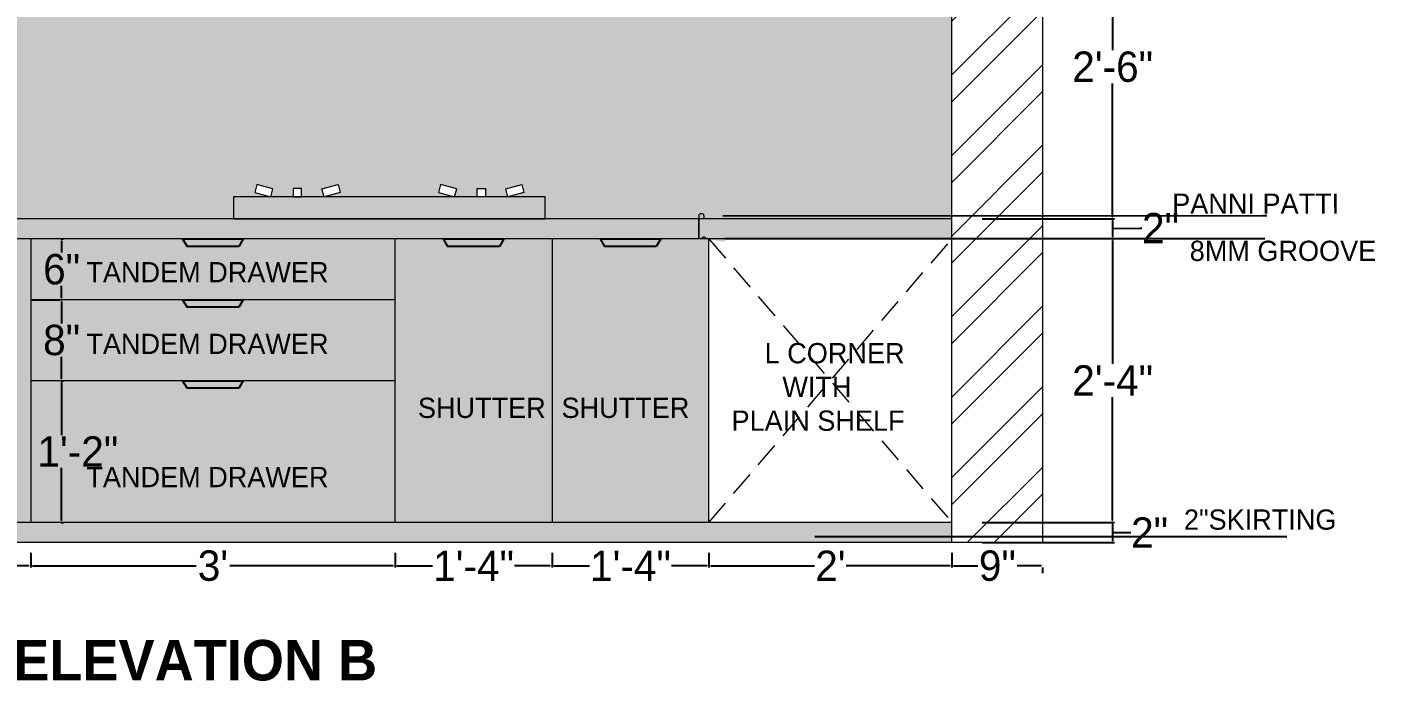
# Model space of a CAD drawing. Header units: inches. Extents: x 15448 to 46480, y -8154 to 0.
# Drawn here: x 22578.4 to 22711.6, y -4006.3 to -3941.6 of the extents above; entities that cross this region are included whole.
import ezdxf
from ezdxf import colors
from ezdxf.entities.mleader import LeaderData, LeaderLine
from ezdxf.math import Vec2, Vec3

# ---------------------------------------------------------------- set-up
doc = ezdxf.new("R2010")
doc.units = ezdxf.units.IN
doc.header["$MEASUREMENT"] = 0
doc.linetypes.add('$0$HIDDEN', pattern=[0.375, 0.25, -0.125])
doc.layers.add('.', color=30, linetype='Continuous')
doc.layers.add('IEL-HATCH-002', color=7, linetype='Continuous')
doc.styles.add('b.k', font='verdana.ttf')
doc.styles.add('HEMI', font='stylu.ttf')
doc.styles.get("Standard").update_dxf_attribs({"font": 'arial.ttf'})
doc.dimstyles.new('STANDARD$0', dxfattribs={"dimscale": 0, "dimtxt": 6, "dimasz": 3, "dimexe": 2, "dimexo": 2, "dimgap": 0, "dimtad": 0, "dimtih": 1, "dimtoh": 1, "dimdec": 1, "dimzin": 0, "dimdsep": 46, "dimlunit": 4, "dimtxsty": 'b.k', "dimcen": 2.5, "dimclrd": 256, "dimclre": 256, "dimclrt": 256, "dimadec": 0, "dimazin": 0, "dimtfac": 1, "dimtdec": 1, "dimtofl": 0, "dimtmove": 2, "dimatfit": 2, "dimfxl": 1, "dimfrac": 2, "dimtolj": 1, "dimtzin": 0, "dimlwd": 9, "dimlwe": 9, "dimarcsym": 0})

# ---------------------------------------------------------------- blocks, each defined once
blk = doc.blocks.new('A$C2FDA71ED')
at = {"lineweight": 5}
for p, q in [((56.5, 49.7), (51.4, 30.4)), ((95.2, 39.3), (56.5, 49.7)), ((90, 20), (95.2, 39.3)), ((164.1, 40), (144.1, 40)), ((144.1, 40), (144.1, 20)), ((164.1, 20), (164.1, 40)), ((213, 39.3), (251.7, 49.7)), ((218.2, 20), (213, 39.3)), ((251.7, 49.7), (256.8, 30.4)), ((498.3, 49.7), (493.2, 30.4)), ((537, 39.3), (498.3, 49.7)), ((531.8, 20), (537, 39.3)), ((585.9, 20), (585.9, 40)), ((585.9, 40), (605.9, 40)), ((605.9, 40), (605.9, 20)), ((654.8, 39.3), (693.5, 49.7)), ((660, 20), (654.8, 39.3)), ((693.5, 49.7), (698.6, 30.4)), ((750, 20), (0, 20)), ((0, 20), (0, -32.5)), ((51.4, 30.4), (90, 20)), ((144.1, 20), (164.1, 20)), ((256.8, 30.4), (218.2, 20)), ((493.2, 30.4), (531.8, 20)), ((605.9, 20), (585.9, 20)), ((698.6, 30.4), (660, 20)), ((750, -32.5), (750, 20)), ((0, -32.5), (750, -32.5))]:
    blk.add_line(p, q, dxfattribs=at)
blk = doc.blocks.new('*D599')
at = {"color": 254, "lineweight": -2, "transparency": 16777216}
for p, q in [((22565.25, -3993.59), (22565.25, -3995.06)), ((22578.75, -3993.59), (22578.75, -3995.06))]:
    blk.add_line(p, q, dxfattribs=at)
at = {"color": 5, "lineweight": -2, "transparency": 16777216}
for p, q in [((22565.43, -3994.88), (22567.95, -3994.88)), ((22578.57, -3994.88), (22576.05, -3994.88))]:
    blk.add_line(p, q, dxfattribs=at)
at = {"color": 5, "transparency": 16777216}
for points in [[(22565.43, -3994.85), (22565.43, -3994.91), (22565.25, -3994.88)], [(22578.57, -3994.85), (22578.57, -3994.91), (22578.75, -3994.88)]]:
    blk.add_solid(points, dxfattribs=at)
at = {"layer": 'Defpoints', "color": 0, "transparency": 16777216}
for p in [(22565.25, -3990.59), (22578.75, -3990.59), (22578.75, -3994.88)]:
    blk.add_point(p, dxfattribs=at)
at = {"color": 5, "lineweight": 5, "transparency": 16777216, "insert": (22572, -3994.88), "char_height": 3, "attachment_point": 5, "style": 'HEMI'}
blk.add_mtext('\\A1;1\'-2"', dxfattribs=at)
blk = doc.blocks.new('*D600')
at = {"color": 254, "lineweight": -2, "transparency": 16777216}
for p, q in [((22578.75, -3993.59), (22578.75, -3995.06)), ((22614.75, -3993.59), (22614.75, -3995.06))]:
    blk.add_line(p, q, dxfattribs=at)
at = {"color": 5, "lineweight": -2, "transparency": 16777216}
for p, q in [((22578.93, -3994.88), (22595.09, -3994.88)), ((22614.57, -3994.88), (22598.41, -3994.88))]:
    blk.add_line(p, q, dxfattribs=at)
at = {"color": 5, "transparency": 16777216}
for points in [[(22578.93, -3994.85), (22578.93, -3994.91), (22578.75, -3994.88)], [(22614.57, -3994.85), (22614.57, -3994.91), (22614.75, -3994.88)]]:
    blk.add_solid(points, dxfattribs=at)
at = {"layer": 'Defpoints', "color": 0, "transparency": 16777216}
for p in [(22578.75, -3990.59), (22614.75, -3990.59), (22614.75, -3994.88)]:
    blk.add_point(p, dxfattribs=at)
at = {"color": 5, "lineweight": 5, "transparency": 16777216, "insert": (22596.75, -3994.88), "char_height": 3, "attachment_point": 5, "style": 'HEMI'}
blk.add_mtext("\\A1;3'", dxfattribs=at)
blk = doc.blocks.new('*D601')
at = {"color": 254, "lineweight": -2, "transparency": 16777216}
for p, q in [((22614.75, -3993.59), (22614.75, -3995.06)), ((22630.25, -3993.59), (22630.25, -3995.06))]:
    blk.add_line(p, q, dxfattribs=at)
at = {"color": 5, "lineweight": -2, "transparency": 16777216}
for p, q in [((22614.93, -3994.88), (22618.45, -3994.88)), ((22630.07, -3994.88), (22626.55, -3994.88))]:
    blk.add_line(p, q, dxfattribs=at)
at = {"color": 5, "transparency": 16777216}
for points in [[(22614.93, -3994.85), (22614.93, -3994.91), (22614.75, -3994.88)], [(22630.07, -3994.85), (22630.07, -3994.91), (22630.25, -3994.88)]]:
    blk.add_solid(points, dxfattribs=at)
at = {"layer": 'Defpoints', "color": 0, "transparency": 16777216}
for p in [(22614.75, -3990.59), (22630.25, -3990.59), (22630.25, -3994.88)]:
    blk.add_point(p, dxfattribs=at)
at = {"color": 5, "lineweight": 5, "transparency": 16777216, "insert": (22622.5, -3994.88), "char_height": 3, "attachment_point": 5, "style": 'HEMI'}
blk.add_mtext('\\A1;1\'-4"', dxfattribs=at)
blk = doc.blocks.new('*D602')
at = {"color": 254, "lineweight": -2, "transparency": 16777216}
for p, q in [((22630.25, -3993.59), (22630.25, -3995.06)), ((22645.75, -3993.59), (22645.75, -3995.06))]:
    blk.add_line(p, q, dxfattribs=at)
at = {"color": 5, "lineweight": -2, "transparency": 16777216}
for p, q in [((22630.43, -3994.88), (22633.95, -3994.88)), ((22645.57, -3994.88), (22642.05, -3994.88))]:
    blk.add_line(p, q, dxfattribs=at)
at = {"color": 5, "transparency": 16777216}
for points in [[(22630.43, -3994.85), (22630.43, -3994.91), (22630.25, -3994.88)], [(22645.57, -3994.85), (22645.57, -3994.91), (22645.75, -3994.88)]]:
    blk.add_solid(points, dxfattribs=at)
at = {"layer": 'Defpoints', "color": 0, "transparency": 16777216}
for p in [(22630.25, -3990.59), (22645.75, -3990.59), (22645.75, -3994.88)]:
    blk.add_point(p, dxfattribs=at)
at = {"color": 5, "lineweight": 5, "transparency": 16777216, "insert": (22638, -3994.88), "char_height": 3, "attachment_point": 5, "style": 'HEMI'}
blk.add_mtext('\\A1;1\'-4"', dxfattribs=at)
blk = doc.blocks.new('*D603')
at = {"color": 254, "lineweight": -2, "transparency": 16777216}
for p, q in [((22645.75, -3993.59), (22645.75, -3995.06)), ((22669.75, -3993.59), (22669.75, -3995.06))]:
    blk.add_line(p, q, dxfattribs=at)
at = {"color": 5, "lineweight": -2, "transparency": 16777216}
for p, q in [((22645.93, -3994.88), (22656.18, -3994.88)), ((22669.57, -3994.88), (22659.32, -3994.88))]:
    blk.add_line(p, q, dxfattribs=at)
at = {"color": 5, "transparency": 16777216}
for points in [[(22645.93, -3994.85), (22645.93, -3994.91), (22645.75, -3994.88)], [(22669.57, -3994.85), (22669.57, -3994.91), (22669.75, -3994.88)]]:
    blk.add_solid(points, dxfattribs=at)
at = {"layer": 'Defpoints', "color": 0, "transparency": 16777216}
for p in [(22645.75, -3990.59), (22669.75, -3990.59), (22669.75, -3994.88)]:
    blk.add_point(p, dxfattribs=at)
at = {"color": 5, "lineweight": 5, "transparency": 16777216, "insert": (22657.75, -3994.88), "char_height": 3, "attachment_point": 5, "style": 'HEMI'}
blk.add_mtext("\\A1;2'", dxfattribs=at)
blk = doc.blocks.new('*D604')
at = {"color": 254, "lineweight": -2, "transparency": 16777216}
for p, q in [((22669.75, -3993.59), (22669.75, -3995.06)), ((22678.75, -3995.59), (22678.75, -3995.06))]:
    blk.add_line(p, q, dxfattribs=at)
at = {"color": 5, "lineweight": -2, "transparency": 16777216}
for p, q in [((22669.93, -3994.88), (22672.31, -3994.88)), ((22678.57, -3994.88), (22676.19, -3994.88))]:
    blk.add_line(p, q, dxfattribs=at)
at = {"color": 5, "transparency": 16777216}
for points in [[(22669.93, -3994.85), (22669.93, -3994.91), (22669.75, -3994.88)], [(22678.57, -3994.85), (22678.57, -3994.91), (22678.75, -3994.88)]]:
    blk.add_solid(points, dxfattribs=at)
at = {"layer": 'Defpoints', "color": 0, "transparency": 16777216}
for p in [(22669.75, -3990.59), (22678.75, -3992.59), (22678.75, -3994.88)]:
    blk.add_point(p, dxfattribs=at)
at = {"color": 5, "lineweight": 5, "transparency": 16777216, "insert": (22674.25, -3994.88), "char_height": 3, "attachment_point": 5, "style": 'HEMI'}
blk.add_mtext('\\A1;9"', dxfattribs=at)
blk = doc.blocks.new('*D607')
at = {"color": 254, "lineweight": -2, "transparency": 16777216}
for p, q in [((22581.75, -3976.59), (22581.98, -3976.59)), ((22581.75, -3990.59), (22581.98, -3990.59))]:
    blk.add_line(p, q, dxfattribs=at)
at = {"color": 5, "lineweight": -2, "transparency": 16777216}
for p, q in [((22581.8, -3976.77), (22581.8, -3981.97)), ((22581.8, -3990.41), (22581.8, -3985.21))]:
    blk.add_line(p, q, dxfattribs=at)
at = {"color": 5, "transparency": 16777216}
for points in [[(22581.77, -3976.77), (22581.83, -3976.77), (22581.8, -3976.59)], [(22581.77, -3990.41), (22581.83, -3990.41), (22581.8, -3990.59)]]:
    blk.add_solid(points, dxfattribs=at)
at = {"layer": 'Defpoints', "color": 0, "transparency": 16777216}
for p in [(22578.75, -3976.59), (22581.8, -3976.59), (22578.75, -3990.59)]:
    blk.add_point(p, dxfattribs=at)
at = {"color": 5, "lineweight": 5, "transparency": 16777216, "insert": (22583.4, -3983.59), "char_height": 3, "attachment_point": 5, "style": 'HEMI'}
blk.add_mtext('\\A1;1\'-2"', dxfattribs=at)
blk = doc.blocks.new('*D608')
at = {"color": 254, "lineweight": -2, "transparency": 16777216}
for p, q in [((22578.88, -3968.59), (22581.62, -3968.59)), ((22581.75, -3976.59), (22581.98, -3976.59))]:
    blk.add_line(p, q, dxfattribs=at)
at = {"color": 5, "lineweight": -2, "transparency": 16777216}
for p, q in [((22581.8, -3968.77), (22581.8, -3970.94)), ((22581.8, -3976.41), (22581.8, -3974.23))]:
    blk.add_line(p, q, dxfattribs=at)
at = {"color": 5, "transparency": 16777216}
for points in [[(22581.77, -3968.77), (22581.83, -3968.77), (22581.8, -3968.59)], [(22581.77, -3976.41), (22581.83, -3976.41), (22581.8, -3976.59)]]:
    blk.add_solid(points, dxfattribs=at)
at = {"layer": 'Defpoints', "color": 0, "transparency": 16777216}
for p in [(22581.8, -3968.59), (22581.88, -3968.59), (22578.75, -3976.59)]:
    blk.add_point(p, dxfattribs=at)
at = {"color": 5, "lineweight": 5, "transparency": 16777216, "insert": (22581.8, -3972.59), "char_height": 3, "attachment_point": 5, "style": 'HEMI'}
blk.add_mtext('\\A1;8"', dxfattribs=at)
blk = doc.blocks.new('*D609')
at = {"color": 254, "lineweight": -2, "transparency": 16777216}
for p, q in [((22581.75, -3962.59), (22581.98, -3962.59)), ((22578.88, -3968.59), (22581.62, -3968.59))]:
    blk.add_line(p, q, dxfattribs=at)
at = {"color": 5, "lineweight": -2, "transparency": 16777216}
for p, q in [((22581.8, -3962.77), (22581.8, -3963.94)), ((22581.8, -3968.41), (22581.8, -3967.23))]:
    blk.add_line(p, q, dxfattribs=at)
at = {"color": 5, "transparency": 16777216}
for points in [[(22581.77, -3962.77), (22581.83, -3962.77), (22581.8, -3962.59)], [(22581.77, -3968.41), (22581.83, -3968.41), (22581.8, -3968.59)]]:
    blk.add_solid(points, dxfattribs=at)
at = {"layer": 'Defpoints', "color": 0, "transparency": 16777216}
for p in [(22578.75, -3962.59), (22581.8, -3962.59), (22581.88, -3968.59)]:
    blk.add_point(p, dxfattribs=at)
at = {"color": 5, "lineweight": 5, "transparency": 16777216, "insert": (22581.8, -3965.59), "char_height": 3, "attachment_point": 5, "style": 'HEMI'}
blk.add_mtext('\\A1;6"', dxfattribs=at)
blk = doc.blocks.new('IUYGTFD')
at = {"layer": 'IEL-HATCH-002', "true_color": 0x000000, "transparency": 33554687}
h = blk.add_hatch(color=18, dxfattribs=at)
h.dxf.hatch_style = 1
h.paths.add_polyline_path([(19857.18, -3596.45), (19857.62, -3597.19), (19862.73, -3597.19), (19863.18, -3596.45)])
for p, q in [((19857.18, -3596.45), (19863.18, -3596.45)), ((19857.18, -3596.45), (19857.62, -3597.19)), ((19862.73, -3597.19), (19857.62, -3597.19)), ((19863.18, -3596.45), (19862.73, -3597.19))]:
    blk.add_line(p, q)
blk = doc.blocks.new('*D611')
at = {"color": 254, "lineweight": -2, "transparency": 16777216}
for p, q in [((22672.75, -3930.59), (22685.82, -3930.59)), ((22672.75, -3960.59), (22685.82, -3960.59))]:
    blk.add_line(p, q, dxfattribs=at)
at = {"color": 5, "lineweight": -2, "transparency": 16777216}
for p, q in [((22685.64, -3930.77), (22685.64, -3943.94)), ((22685.64, -3960.41), (22685.64, -3947.23))]:
    blk.add_line(p, q, dxfattribs=at)
at = {"color": 5, "transparency": 16777216}
for points in [[(22685.61, -3930.77), (22685.67, -3930.77), (22685.64, -3930.59)], [(22685.61, -3960.41), (22685.67, -3960.41), (22685.64, -3960.59)]]:
    blk.add_solid(points, dxfattribs=at)
at = {"layer": 'Defpoints', "color": 0, "transparency": 16777216}
for p in [(22669.75, -3930.59), (22669.75, -3960.59), (22685.64, -3960.59)]:
    blk.add_point(p, dxfattribs=at)
at = {"color": 5, "lineweight": 5, "transparency": 16777216, "insert": (22685.64, -3945.59), "char_height": 3, "attachment_point": 5, "style": 'HEMI'}
blk.add_mtext('\\A1;2\'-6"', dxfattribs=at)
blk = doc.blocks.new('*D612')
at = {"color": 254, "lineweight": -2, "transparency": 16777216}
for p, q in [((22672.75, -3960.59), (22685.82, -3960.59)), ((22672.75, -3962.55), (22685.82, -3962.55))]:
    blk.add_line(p, q, dxfattribs=at)
at = {"color": 5, "lineweight": -2, "transparency": 16777216}
for p, q in [((22685.64, -3960.77), (22685.64, -3962.37)), ((22685.64, -3961.57), (22688.33, -3961.52)), ((22688.33, -3961.52), (22688.51, -3961.52))]:
    blk.add_line(p, q, dxfattribs=at)
at = {"color": 5, "transparency": 16777216}
for points in [[(22685.61, -3960.77), (22685.67, -3960.77), (22685.64, -3960.59)], [(22685.61, -3962.37), (22685.67, -3962.37), (22685.64, -3962.55)]]:
    blk.add_solid(points, dxfattribs=at)
at = {"layer": 'Defpoints', "color": 0, "transparency": 16777216}
for p in [(22669.75, -3960.59), (22669.75, -3962.55), (22685.64, -3962.55)]:
    blk.add_point(p, dxfattribs=at)
at = {"color": 5, "lineweight": 5, "transparency": 16777216, "insert": (22690.37, -3961.52), "char_height": 3, "attachment_point": 5, "style": 'HEMI'}
blk.add_mtext('\\A1;2"', dxfattribs=at)
blk = doc.blocks.new('*D569')
at = {"color": 254, "lineweight": -2, "transparency": 16777216}
for p, q in [((22672.75, -3962.55), (22685.82, -3962.55)), ((22672.75, -3990.59), (22685.82, -3990.59))]:
    blk.add_line(p, q, dxfattribs=at)
at = {"color": 5, "lineweight": -2, "transparency": 16777216}
for p, q in [((22685.64, -3962.73), (22685.64, -3974.91)), ((22685.64, -3990.41), (22685.64, -3978.23))]:
    blk.add_line(p, q, dxfattribs=at)
at = {"color": 5, "transparency": 16777216}
for points in [[(22685.61, -3962.73), (22685.67, -3962.73), (22685.64, -3962.55)], [(22685.61, -3990.41), (22685.67, -3990.41), (22685.64, -3990.59)]]:
    blk.add_solid(points, dxfattribs=at)
at = {"layer": 'Defpoints', "color": 0, "transparency": 16777216}
for p in [(22669.75, -3962.55), (22669.75, -3990.59), (22685.64, -3990.59)]:
    blk.add_point(p, dxfattribs=at)
at = {"color": 5, "lineweight": 5, "transparency": 16777216, "insert": (22685.64, -3976.57), "char_height": 3, "attachment_point": 5, "style": 'HEMI'}
blk.add_mtext('\\A1;2\'-4"', dxfattribs=at)
blk = doc.blocks.new('*D613')
at = {"color": 254, "lineweight": -2, "transparency": 16777216}
for p, q in [((22672.75, -3990.59), (22685.82, -3990.59)), ((22672.75, -3992.59), (22685.82, -3992.59))]:
    blk.add_line(p, q, dxfattribs=at)
at = {"color": 5, "lineweight": -2, "transparency": 16777216}
for p, q in [((22685.64, -3990.77), (22685.64, -3992.41)), ((22685.64, -3991.59), (22687.25, -3991.59)), ((22687.25, -3991.59), (22687.43, -3991.59))]:
    blk.add_line(p, q, dxfattribs=at)
at = {"color": 5, "transparency": 16777216}
for points in [[(22685.61, -3990.77), (22685.67, -3990.77), (22685.64, -3990.59)], [(22685.61, -3992.41), (22685.67, -3992.41), (22685.64, -3992.59)]]:
    blk.add_solid(points, dxfattribs=at)
at = {"layer": 'Defpoints', "color": 0, "transparency": 16777216}
for p in [(22669.75, -3990.59), (22669.75, -3992.59), (22685.64, -3992.59)]:
    blk.add_point(p, dxfattribs=at)
at = {"color": 5, "lineweight": 5, "transparency": 16777216, "insert": (22689.29, -3991.59), "char_height": 3, "attachment_point": 5, "style": 'HEMI'}
blk.add_mtext('\\A1;2"', dxfattribs=at)

msp = doc.modelspace()

# ---------------------------------------------------------------- hatches: boundary and pattern name
at = {"layer": '.', "lineweight": 5, "true_color": 0xf27172}
h = msp.add_hatch(dxfattribs=at)
h.set_pattern_fill('ANSI32', color=11, scale=15)
h.set_pattern_definition([(45, (2567.5824, -358.7133), (-3.9774756, 3.9774756), []), (45, (2570.234, -358.7133), (-3.9774756, 3.9774756), [])])
h.paths.add_polyline_path([(22678.75, -3872.59), (22669.75, -3872.59), (22669.75, -3960.31), (22678.75, -3960.31)])
h.paths.add_polyline_path([(22678.75, -3960.31), (22669.75, -3960.31), (22669.75, -3962.55), (22678.75, -3962.55)])
h.paths.add_polyline_path([(22678.75, -3962.55), (22669.75, -3962.55), (22669.75, -3962.59), (22669.75, -3992.59), (22678.75, -3992.59)])
h.paths.add_polyline_path([(22501.77, -3872.59), (22492.75, -3872.59), (22492.75, -3992.59), (22501.77, -3992.59)])
at = {"layer": 'IEL-HATCH-002', "lineweight": 5, "true_color": 0xf9f9f6, "transparency": 33554687}
h = msp.add_hatch(color=7, dxfattribs=at)
h.dxf.hatch_style = 1
h.paths.add_polyline_path([(22598.77, -3960.59), (22598.77, -3958.43), (22602.46, -3958.43), (22600.88, -3958.01), (22601.09, -3957.21), (22602.68, -3957.64), (22602.46, -3958.43), (22604.69, -3958.43), (22604.69, -3957.61), (22605.51, -3957.61), (22605.51, -3958.43), (22607.73, -3958.43), (22607.52, -3957.64), (22609.11, -3957.21), (22609.32, -3958.01), (22607.73, -3958.43), (22620.62, -3958.43), (22619.03, -3958.01), (22619.24, -3957.21), (22620.83, -3957.64), (22620.62, -3958.43), (22622.84, -3958.43), (22622.84, -3957.61), (22623.66, -3957.61), (22623.66, -3958.43), (22625.88, -3958.43), (22625.67, -3957.64), (22627.26, -3957.21), (22627.47, -3958.01), (22625.88, -3958.43), (22629.58, -3958.43), (22629.58, -3960.59), (22644.75, -3960.59), (22644.75, -3960.29, -0.414214), (22644.95, -3960.09), (22645.05, -3960.09, -0.414214), (22645.25, -3960.29), (22645.25, -3960.59), (22653.75, -3960.59), (22669.75, -3960.59), (22669.75, -3930.59), (22650.75, -3930.59), (22650.75, -3936.59), (22632.75, -3936.59), (22632.75, -3930.59), (22624.37, -3930.59), (22624.37, -3935.08, -0.068705), (22639.09, -3939.74), (22638.86, -3940.23, 0.055728), (22627.12, -3936.18, 0.008802), (22624.89, -3935.78), (22622.56, -3938.56), (22607.16, -3938.56), (22604.83, -3935.78, 0.008802), (22602.6, -3936.18, 0.055728), (22590.86, -3940.23), (22590.63, -3939.74, -0.068705), (22605.35, -3935.08), (22605.35, -3930.59), (22596.75, -3930.59), (22596.75, -3936.59), (22578.75, -3936.59), (22578.75, -3930.59), (22551.75, -3930.59), (22551.75, -3960.59)])
h.paths.add_polyline_path([(22590.63, -3939.74, -0.048767), (22602.6, -3936.18, -0.012515), (22605.35, -3935.63), (22605.35, -3935.08, 0.068705)], flags=17)
at = {"layer": 'IEL-HATCH-002', "lineweight": 5, "true_color": 0x000000, "transparency": 33554687}
h = msp.add_hatch(color=18, dxfattribs=at)
h.dxf.hatch_style = 1
h.paths.add_polyline_path([(22598.77, -3960.59), (22629.58, -3960.59), (22629.58, -3958.43), (22598.77, -3958.43)])
at = {"layer": 'IEL-HATCH-002', "lineweight": 5, "true_color": 0x755f48, "transparency": 33554687}
h = msp.add_hatch(color=37, dxfattribs=at)
h.dxf.hatch_style = 1
h.paths.add_polyline_path([(22653.75, -3962.59), (22653.75, -3960.59), (22551.75, -3960.59), (22551.75, -3962.59)])
h = msp.add_hatch(color=37, dxfattribs=at)
h.dxf.hatch_style = 1
h.paths.add_polyline_path([(22669.75, -3960.59), (22645.25, -3960.59), (22645.25, -3960.29, 0.414214), (22645.05, -3960.09), (22644.95, -3960.09, 0.414214), (22644.75, -3960.29), (22644.75, -3962.59), (22645.04, -3962.59, -1), (22645.46, -3962.59), (22645.75, -3962.59), (22669.75, -3962.59)])
at = {"layer": 'IEL-HATCH-002', "lineweight": 5, "true_color": 0xbcafa9, "transparency": 33554687}
h = msp.add_hatch(color=253, dxfattribs=at)
h.dxf.hatch_style = 1
h.paths.add_polyline_path([(22565.25, -3963.59), (22551.75, -3963.59), (22551.75, -3990.59), (22565.25, -3990.59)])
h.paths.add_polyline_path([(22578.75, -3963.59), (22565.25, -3963.59), (22565.25, -3990.59), (22578.75, -3990.59)])
h.paths.add_polyline_path([(22632.75, -3963.59), (22614.75, -3963.59), (22614.75, -3990.59), (22632.75, -3990.59)])
h.paths.add_polyline_path([(22645.75, -3963.59), (22632.75, -3963.59), (22632.75, -3990.59), (22645.75, -3990.59)])
h.paths.add_polyline_path([(22578.75, -3962.59), (22551.75, -3962.59), (22551.75, -3963.59), (22578.75, -3963.59)])
h.paths.add_polyline_path([(22614.75, -3962.59), (22578.75, -3962.59), (22578.75, -3963.59), (22614.75, -3963.59)])
h.paths.add_polyline_path([(22669.75, -3990.59), (22551.75, -3990.59), (22551.75, -3992.59), (22669.75, -3992.59)])
h.paths.add_polyline_path([(22645.75, -3962.59), (22645.46, -3962.59), (22632.75, -3962.59), (22632.75, -3963.59), (22645.75, -3963.59)])
h.paths.add_polyline_path([(22632.75, -3962.59), (22614.75, -3962.59), (22614.75, -3963.59), (22632.75, -3963.59)])
h = msp.add_hatch(color=253, dxfattribs=at)
h.dxf.hatch_style = 1
h.paths.add_polyline_path([(22614.75, -3963.59), (22578.75, -3963.59), (22578.75, -3968.59), (22614.75, -3968.59)])
h.paths.add_polyline_path([(22614.75, -3968.59), (22578.75, -3968.59), (22578.75, -3975.59), (22614.75, -3975.59)])
h.paths.add_polyline_path([(22614.75, -3976.59), (22578.75, -3976.59), (22578.75, -3977.59), (22614.75, -3977.59)])
h.paths.add_polyline_path([(22614.75, -3975.59), (22578.75, -3975.59), (22578.75, -3976.59), (22614.75, -3976.59)])
h.paths.add_polyline_path([(22614.75, -3977.59), (22578.75, -3977.59), (22578.75, -3990.59), (22614.75, -3990.59)])

# ---------------------------------------------------------------- linework, layer by layer
at = {"lineweight": 5}
for p, q in [((22678.75, -3992.59), (22678.75, -3864.59)), ((22669.75, -3992.59), (22669.75, -3872.59)), ((22653.75, -3960.59), (22551.75, -3960.59)), ((22644.75, -3960.29), (22644.75, -3962.59)), ((22644.75, -3962.59), (22644.75, -3960.59)), ((22644.95, -3960.09), (22645.05, -3960.09)), ((22645.25, -3960.29), (22645.25, -3960.59)), ((22669.75, -3960.59), (22645.25, -3960.59)), ((22654.04, -3962.59), (22551.75, -3962.59)), ((22578.75, -3962.59), (22578.75, -3990.59)), ((22614.75, -3990.59), (22614.75, -3962.59)), ((22630.25, -3962.59), (22630.25, -3990.59)), ((22645.04, -3962.59), (22644.75, -3962.59)), ((22669.75, -3962.59), (22645.46, -3962.59)), ((22645.75, -3962.59), (22645.46, -3962.59)), ((22645.75, -3990.59), (22645.75, -3962.59)), ((22614.75, -3968.59), (22578.75, -3968.59)), ((22614.75, -3976.59), (22578.75, -3976.59)), ((22669.75, -3990.59), (22551.75, -3990.59)), ((22678.75, -3992.59), (22551.75, -3992.59))]:
    msp.add_line(p, q, dxfattribs=at)
at = {"linetype": '$0$HIDDEN', "lineweight": 5, "ltscale": 10}
for p, q in [((22645.75, -3990.59), (22669.75, -3962.59)), ((22645.75, -3962.59), (22669.75, -3990.59))]:
    msp.add_line(p, q, dxfattribs=at)
at = {"lineweight": 5}
for centre, radius, start, end in [((22644.95, -3960.29), 0.2, 90, 180), ((22645.05, -3960.29), 0.2, 0, 90), ((22645.25, -3962.59), 0.21, 360, 180)]:
    msp.add_arc(centre, radius, start, end, dxfattribs=at)

# ---------------------------------------------------------------- block references
at = {"lineweight": 5, "xscale": 0.04108866062719969, "yscale": 0.04108866062719969, "zscale": 0.04108866062719969}
msp.add_blockref('A$C2FDA71ED', (22598.77, -3959.25), dxfattribs=at)
at = {"lineweight": 5}
for p in [(2736.57, -366.14), (2762.32, -366.14), (2777.82, -366.14), (2736.57, -372.14), (2736.57, -380.14)]:
    msp.add_blockref('IUYGTFD', p, dxfattribs=at)

# ---------------------------------------------------------------- texts
at = {"color": 152, "lineweight": 5, "true_color": 0x2776bb, "char_height": 2, "attachment_point": 3, "rotation": 0.0094, "style": 'HEMI'}
for s, insert, width in [('PANNI PATTI', (22708.02, -3958.1), 81.1585), ('8MM GROOVE', (22711.68, -3962.76), 81.1585), ('2"SKIRTING', (22707.75, -3989.31), 14.2364)]:
    msp.add_mtext(s, dxfattribs=dict(at, insert=insert, width=width))
at = {"color": 18, "lineweight": 5, "true_color": 0x000000, "char_height": 2, "attachment_point": 3, "rotation": 0.0094, "style": 'HEMI'}
for s, insert, width in [('TANDEM DRAWER', (22608.17, -3964.87), 26.9731), ('TANDEM DRAWER', (22608.17, -3971.95), 26.9731), ('L CORNER\\P\\pxqc;WITH \\P\\pq*;PLAIN SHELF', (22665.08, -3972.87), 17.3084), ('SHUTTER', (22629.63, -3978.27), 14.8665), ('SHUTTER', (22643.82, -3978.27), 14.8665), ('TANDEM DRAWER', (22608.17, -3985.11), 26.9731)]:
    msp.add_mtext(s, dxfattribs=dict(at, insert=insert, width=width))
at = {"color": 1, "lineweight": 5, "insert": (22627.11, -4002.2), "char_height": 4, "width": 81.1585, "attachment_point": 3, "rotation": 0.0094, "style": 'HEMI'}
msp.add_mtext('\\pxqc;{\\fStylus BT|b1|i0|c0|p34;WALL ELEVATION B}', dxfattribs=at)

# ---------------------------------------------------------------- dimensions: what is measured, and where the dimension line sits
at = {"lineweight": 5}
for base, p1, p2, picture, middle in [((22685.64, -3960.59), (22669.75, -3930.59), (22669.75, -3960.59), '*D611', (22685.64, -3945.59)), ((22581.8, -3962.59), (22581.88, -3968.59), (22578.75, -3962.59), '*D609', (22581.8, -3965.59)), ((22685.64, -3990.59), (22669.75, -3962.55), (22669.75, -3990.59), '*D569', (22685.64, -3976.57)), ((22581.8, -3968.59), (22578.75, -3976.59), (22581.88, -3968.59), '*D608', (22581.8, -3972.59))]:
    dim = msp.add_linear_dim(base=base, p1=p1, p2=p2, angle=90, dimstyle='STANDARD$0', override={"dimscale": 1, "dimtxt": 3, "dimasz": 0.18, "dimexe": 0.18, "dimexo": 3, "dimgap": 0.09, "dimdec": 0, "dimtxsty": 'HEMI', "dimcen": 0.09, "dimclrd": 5, "dimclre": 254, "dimclrt": 5, "dimtdec": 0, "dimtmove": 1, "dimatfit": 3, "dimfxl": 0.03937, "dimfrac": 0, "dimlwd": 65534, "dimlwe": 65534, "dimarcsym": 1}, dxfattribs=at)
    dim.commit()
    dim.dimension.update_dxf_attribs({"geometry": picture, "text_midpoint": middle})
for base, p1, p2, picture, middle in [((22685.64, -3962.55), (22669.75, -3960.59), (22669.75, -3962.55), '*D612', (22688.6, -3961.52)), ((22581.8, -3976.59), (22578.75, -3990.59), (22578.75, -3976.59), '*D607', (22583.4, -3983.59)), ((22685.64, -3992.59), (22669.75, -3990.59), (22669.75, -3992.59), '*D613', (22687.52, -3991.59))]:
    dim = msp.add_linear_dim(base=base, p1=p1, p2=p2, angle=90, dimstyle='STANDARD$0', override={"dimscale": 1, "dimtxt": 3, "dimasz": 0.18, "dimexe": 0.18, "dimexo": 3, "dimgap": 0.09, "dimdec": 0, "dimtxsty": 'HEMI', "dimcen": 0.09, "dimclrd": 5, "dimclre": 254, "dimclrt": 5, "dimtdec": 0, "dimtmove": 1, "dimatfit": 3, "dimfxl": 0.03937, "dimfrac": 0, "dimlwd": 65534, "dimlwe": 65534, "dimarcsym": 1}, dxfattribs=at)
    dim.commit()
    dim.dimension.update_dxf_attribs({"geometry": picture, "text_midpoint": middle, "dimtype": 160})
for base, p1, p2, picture, middle in [((22578.75049948, -3994.8773169), (22565.25049948, -3990.58659941), (22578.75049948, -3990.58659941), '*D599', (22572.00049948, -3994.8773169)), ((22614.75, -3994.88), (22578.75, -3990.59), (22614.75, -3990.59), '*D600', (22596.75, -3994.88)), ((22630.25049948, -3994.8773169), (22614.75049948, -3990.58659941), (22630.25049948, -3990.58659941), '*D601', (22622.50049948, -3994.8773169)), ((22645.75049948, -3994.8773169), (22630.25049948, -3990.58659941), (22645.75049948, -3990.58659941), '*D602', (22638.00049948, -3994.8773169)), ((22669.75, -3994.88), (22645.75, -3990.59), (22669.75, -3990.59), '*D603', (22657.75, -3994.88)), ((22678.75, -3994.88), (22669.75, -3990.59), (22678.75, -3992.59), '*D604', (22674.25, -3994.88))]:
    dim = msp.add_linear_dim(base=base, p1=p1, p2=p2, dimstyle='STANDARD$0', override={"dimscale": 1, "dimtxt": 3, "dimasz": 0.18, "dimexe": 0.18, "dimexo": 3, "dimgap": 0.09, "dimdec": 0, "dimtxsty": 'HEMI', "dimcen": 0.09, "dimclrd": 5, "dimclre": 254, "dimclrt": 5, "dimtdec": 0, "dimtmove": 1, "dimatfit": 3, "dimfxl": 0.03937, "dimfrac": 0, "dimlwd": 65534, "dimlwe": 65534, "dimarcsym": 1}, dxfattribs=at)
    dim.commit()
    dim.dimension.update_dxf_attribs({"geometry": picture, "text_midpoint": middle})

# ---------------------------------------------------------------- leaders
at = {"color": 152, "lineweight": 5, "true_color": 0x2776bb}
ml = msp.add_multileader_mtext('Standard', dxfattribs=at)
ml.set_content(' ', color=(39, 118, 187))
ml.set_leader_properties()
ml.build(insert=Vec2(0, 0))
ml.multileader.update_dxf_attribs({"text_right_attachment_type": 6, "dogleg_length": 0.36, "arrow_head_size": 2})
ctx = ml.context
ctx.base_point, ctx.char_height, ctx.arrow_head_size, ctx.landing_gap_size, ctx.plane_origin = Vec3(22700.87, -3960.26), 0.18, 2, 0.09, Vec3(22645.13, -3960.31)
ctx.right_attachment = 6
notes = []
notes.append((ctx, [(0, (1, 1, 0), (22700.51, -3960.26), (1, 0), 0.36, [(0, [(22645.13, -3960.31)], 0, [])])]))
ctx.mtext.insert, ctx.mtext.flow_direction = Vec3(22700.96, -3960.17), 5
ml = msp.add_multileader_mtext('Standard', dxfattribs=at)
ml.set_content(' ', color=(39, 118, 187))
ml.set_leader_properties()
ml.build(insert=Vec2(0, 0))
ml.multileader.update_dxf_attribs({"text_right_attachment_type": 6, "dogleg_length": 0.36, "arrow_head_size": 2})
ctx = ml.context
ctx.base_point, ctx.char_height, ctx.arrow_head_size, ctx.landing_gap_size, ctx.plane_origin = Vec3(22700.67, -3962.55), 0.18, 2, 0.09, Vec3(22645.32, -3962.55)
ctx.right_attachment = 6
notes.append((ctx, [(0, (1, 1, 0), (22700.31, -3962.55), (1, 0), 0.36, [(0, [(22645.32, -3962.55)], 0, [])])]))
ctx.mtext.insert, ctx.mtext.flow_direction = Vec3(22700.76, -3962.46), 5
ml = msp.add_multileader_mtext('Standard', dxfattribs=at)
ml.set_content(' ', color=(39, 118, 187))
ml.set_leader_properties()
ml.build(insert=Vec2(0, 0))
ml.multileader.update_dxf_attribs({"text_right_attachment_type": 6, "dogleg_length": 0.36, "arrow_head_size": 2})
ctx = ml.context
ctx.base_point, ctx.char_height, ctx.arrow_head_size, ctx.landing_gap_size, ctx.plane_origin = Vec3(22702.85, -3991.99), 0.18, 2, 0.09, Vec3(22662.69, -3991.99)
ctx.right_attachment = 6
notes.append((ctx, [(0, (1, 1, 0), (22702.49, -3991.99), (1, 0), 0.36, [(0, [(22654.2, -3991.99)], 0, [])])]))
ctx.mtext.insert, ctx.mtext.flow_direction = Vec3(22702.94, -3991.9), 5
for ctx, leaders in notes:
    for number, flags, end, landing, length, lines in leaders:
        leader = LeaderData()
        leader.index, (leader.has_last_leader_line, leader.has_dogleg_vector, leader.attachment_direction) = number, flags
        leader.last_leader_point, leader.dogleg_vector, leader.dogleg_length = Vec3(end), Vec3(landing), length
        for number, points, colour, breaks in lines:
            line = LeaderLine()
            line.index, line.vertices, line.color, line.breaks = number, Vec3.list(points), colors.encode_raw_color(colour), breaks
            leader.lines.append(line)
        ctx.leaders.append(leader)

doc.saveas('drawing.dxf')
